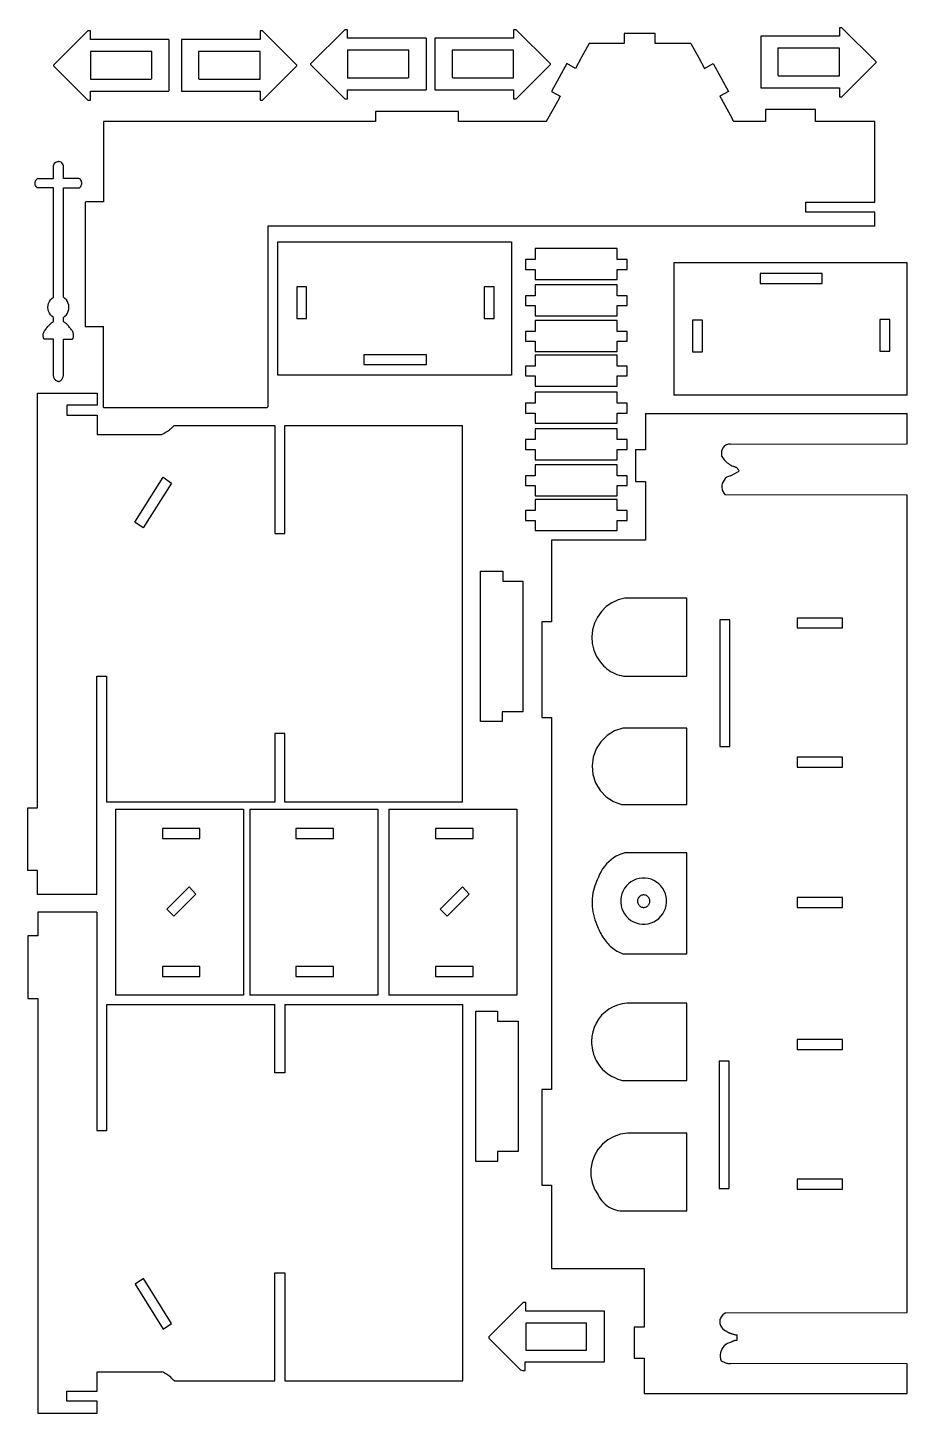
# Model space of a CAD drawing. Extents: x -3998 to 3998, y -3549 to 3549.
# Drawn here: x -633 to 700, y -1063 to 1038 of the extents above; entities that cross this region are included whole.
import ezdxf

# ---------------------------------------------------------------- set-up
doc = ezdxf.new("R2010")
doc.units = 0
doc.header["$MEASUREMENT"] = 0
doc.layers.get('0').update_dxf_attribs({"linetype": 'CONTINUOUS'})

msp = doc.modelspace()

# ---------------------------------------------------------------- linework, layer by layer
for p, q in [((-541.8, 1032.7), (-593.8, 980.7)), ((-537.8, 1032.7), (-541.8, 1032.7)), ((-537.8, 1019.7), (-537.8, 1032.7)), ((-276.8, 1032.7), (-280.8, 1032.7)), ((-280.8, 1032.7), (-280.8, 1019.7)), ((-224.8, 980.7), (-276.8, 1032.7)), ((-204.1, 982.7), (-152.1, 1034.7)), ((-148.1, 1034.7), (-152.1, 1034.7)), ((-148.1, 1021.7), (-148.1, 1034.7)), ((103.2, 1034.7), (103.2, 1021.7)), ((107.2, 1034.7), (103.2, 1034.7)), ((159.2, 982.7), (107.2, 1034.7)), ((597.2, 1037.7), (597.2, 1024.7)), ((601.2, 1037.7), (597.2, 1037.7)), ((653.2, 985.7), (601.2, 1037.7)), ((-418.8, 1019.7), (-537.8, 1019.7)), ((-418.8, 1019.7), (-418.8, 941.7)), ((-280.8, 1019.7), (-399.8, 1019.7)), ((-399.8, 1019.7), (-399.8, 941.7)), ((-29.1, 1021.7), (-148.1, 1021.7)), ((-29.1, 1021.7), (-29.1, 943.7)), ((-15.8, 1021.7), (-15.8, 943.7)), ((103.2, 1021.7), (-15.8, 1021.7)), ((218.2, 1013.7), (206, 991.8)), ((271.2, 1013.7), (218.2, 1013.7)), ((271.2, 1028.7), (271.2, 1013.7)), ((318.2, 1028.7), (271.2, 1028.7)), ((318.2, 1013.7), (318.2, 1028.7)), ((372.2, 1013.7), (318.2, 1013.7)), ((372.2, 1013.7), (384.4, 991.8)), ((478.2, 1024.7), (478.2, 946.7)), ((597.2, 1024.7), (478.2, 1024.7)), ((-444.8, 1001.7), (-537.8, 1001.7)), ((-537.8, 1001.7), (-537.8, 959.7)), ((-444.8, 960.7), (-444.8, 1001.7)), ((-373.8, 1001.7), (-373.8, 960.7)), ((-280.8, 1001.7), (-373.8, 1001.7)), ((-280.8, 959.7), (-280.8, 1001.7)), ((-148.1, 1003.7), (-148.1, 961.7)), ((-55.1, 1003.7), (-148.1, 1003.7)), ((-55.1, 962.7), (-55.1, 1003.7)), ((103.2, 1003.7), (10.2, 1003.7)), ((10.2, 1003.7), (10.2, 962.7)), ((103.2, 961.7), (103.2, 1003.7)), ((206, 991.8), (197.3, 975.9)), ((384.4, 991.8), (393, 975.9)), ((597.2, 1006.7), (504.2, 1006.7)), ((504.2, 1006.7), (504.2, 965.7)), ((597.2, 964.7), (597.2, 1006.7)), ((-593.8, 980.7), (-593.8, 979.7)), ((-593.8, 979.7), (-541.8, 927.7)), ((-224.8, 979.7), (-276.8, 927.7)), ((-224.8, 979.7), (-224.8, 980.7)), ((-204.1, 982.7), (-204.1, 981.7)), ((-204.1, 981.7), (-152.1, 929.7)), ((107.2, 929.7), (159.2, 981.7)), ((159.2, 981.7), (159.2, 982.7)), ((184.2, 983.2), (160.9, 941)), ((197.3, 975.9), (184.2, 983.2)), ((393, 975.9), (406.1, 983.2)), ((406.1, 983.2), (429.4, 941)), ((601.2, 932.7), (653.2, 984.7)), ((653.2, 984.7), (653.2, 985.7)), ((-537.8, 959.7), (-445.8, 959.7)), ((-445.8, 959.7), (-444.8, 960.7)), ((-373.8, 960.7), (-372.8, 959.7)), ((-372.8, 959.7), (-280.8, 959.7)), ((-148.1, 961.7), (-56.1, 961.7)), ((-56.1, 961.7), (-55.1, 962.7)), ((10.2, 962.7), (11.2, 961.7)), ((11.2, 961.7), (103.2, 961.7)), ((478.2, 946.7), (597.2, 946.7)), ((504.2, 965.7), (505.2, 964.7)), ((505.2, 964.7), (597.2, 964.7)), ((597.2, 946.7), (597.2, 932.7)), ((-541.8, 927.7), (-537.8, 927.7)), ((-537.8, 927.7), (-537.8, 941.7)), ((-537.8, 941.7), (-418.8, 941.7)), ((-399.8, 941.7), (-280.8, 941.7)), ((-280.8, 941.7), (-280.8, 927.7)), ((-280.8, 927.7), (-276.8, 927.7)), ((-152.1, 929.7), (-148.1, 929.7)), ((-148.1, 943.7), (-29.1, 943.7)), ((-148.1, 929.7), (-148.1, 943.7)), ((-15.8, 943.7), (103.2, 943.7)), ((103.2, 943.7), (103.2, 929.7)), ((103.2, 929.7), (107.2, 929.7)), ((172.4, 930.6), (155, 898.8)), ((160.9, 941), (174.2, 933.7)), ((172.5, 930.9), (172.4, 930.6)), ((172.6, 931.1), (172.5, 930.9)), ((172.7, 931.4), (172.6, 931.1)), ((172.9, 931.7), (172.7, 931.4)), ((173, 931.9), (172.9, 931.7)), ((173.1, 932.2), (173, 931.9)), ((173.3, 932.5), (173.1, 932.2)), ((173.5, 932.7), (173.3, 932.5)), ((173.6, 933), (173.5, 932.7)), ((173.8, 933.2), (173.6, 933)), ((174, 933.4), (173.8, 933.2)), ((174.2, 933.7), (174, 933.4)), ((429.4, 941), (416.2, 933.7)), ((416.2, 933.7), (416.3, 933.4)), ((416.3, 933.4), (416.5, 933.2)), ((416.5, 933.2), (416.7, 933)), ((416.7, 933), (416.8, 932.7)), ((416.8, 932.7), (417, 932.5)), ((417, 932.5), (417.2, 932.2)), ((417.2, 932.2), (417.3, 931.9)), ((417.3, 931.9), (417.4, 931.7)), ((417.4, 931.7), (417.6, 931.4)), ((417.6, 931.4), (417.7, 931.1)), ((417.7, 931.1), (417.8, 930.9)), ((417.8, 930.9), (418, 930.6)), ((418, 930.6), (435.4, 898.8)), ((597.2, 932.7), (601.2, 932.7)), ((-105.8, 910.7), (-105.8, 895.7)), ((20.2, 910.7), (-105.8, 910.7)), ((20.2, 895.7), (20.2, 910.7)), ((485.2, 913.7), (485.2, 895.7)), ((561.2, 913.7), (485.2, 913.7)), ((561.2, 895.7), (561.2, 913.7)), ((-517.8, 895.7), (-517.8, 773.7)), ((-105.8, 895.7), (-517.8, 895.7)), ((153.2, 895.7), (20.2, 895.7)), ((153.2, 895.7), (153.3, 895.9)), ((153.3, 895.9), (153.5, 896.2)), ((153.5, 896.2), (153.7, 896.4)), ((153.7, 896.4), (153.8, 896.7)), ((153.8, 896.7), (154, 896.9)), ((154, 896.9), (154.2, 897.2)), ((154.2, 897.2), (154.3, 897.4)), ((154.3, 897.4), (154.4, 897.7)), ((154.4, 897.7), (154.6, 898)), ((154.6, 898), (154.7, 898.2)), ((154.7, 898.2), (154.8, 898.5)), ((154.8, 898.5), (155, 898.8)), ((435.5, 898.5), (435.4, 898.8)), ((435.6, 898.2), (435.5, 898.5)), ((435.7, 898), (435.6, 898.2)), ((435.9, 897.7), (435.7, 898)), ((436, 897.4), (435.9, 897.7)), ((436.1, 897.2), (436, 897.4)), ((436.3, 896.9), (436.1, 897.2)), ((436.5, 896.7), (436.3, 896.9)), ((436.6, 896.4), (436.5, 896.7)), ((436.8, 896.2), (436.6, 896.4)), ((437, 895.9), (436.8, 896.2)), ((437.2, 895.7), (437, 895.9)), ((485.2, 895.7), (437.2, 895.7)), ((651.2, 895.7), (561.2, 895.7)), ((651.2, 773.2), (651.2, 895.7)), ((-593.8, 828.2), (-593.5, 829.9)), ((-593.8, 809.1), (-593.8, 828.2)), ((-593.5, 829.9), (-592.8, 831.4)), ((-592.8, 831.4), (-591.7, 832.8)), ((-591.7, 832.8), (-590.4, 833.8)), ((-590.4, 833.8), (-588.8, 834.5)), ((-588.8, 834.5), (-587.1, 834.9)), ((-587.1, 834.9), (-586.3, 834.9)), ((-585.5, 834.9), (-586.3, 834.9)), ((-583.9, 834.5), (-585.5, 834.9)), ((-582.3, 833.8), (-583.9, 834.5)), ((-581, 832.8), (-582.3, 833.8)), ((-579.9, 831.4), (-581, 832.8)), ((-579.2, 829.9), (-579.9, 831.4)), ((-578.8, 828.2), (-579.2, 829.9)), ((-578.8, 809.1), (-578.8, 828.2)), ((-621.8, 802.4), (-621.5, 803.8)), ((-621.7, 801), (-621.8, 802.4)), ((-621.5, 799.7), (-621.7, 801)), ((-621.5, 803.8), (-621.1, 805.1)), ((-621, 798.3), (-621.5, 799.7)), ((-621.1, 805.1), (-620.4, 806.4)), ((-620.3, 797.1), (-621, 798.3)), ((-620.4, 806.4), (-619.6, 807.5)), ((-619.6, 807.5), (-618.5, 808.4)), ((-618.5, 808.4), (-617.3, 809.1)), ((-617.3, 809.1), (-593.8, 809.1)), ((-555.4, 809.1), (-578.8, 809.1)), ((-554.2, 808.4), (-555.4, 809.1)), ((-553.1, 807.5), (-554.2, 808.4)), ((-552.3, 806.4), (-553.1, 807.5)), ((-552.4, 797.1), (-551.7, 798.3)), ((-551.6, 805.1), (-552.3, 806.4)), ((-551.7, 798.3), (-551.2, 799.7)), ((-551.2, 803.8), (-551.6, 805.1)), ((-550.9, 802.4), (-551.2, 803.8)), ((-551.2, 799.7), (-551, 801)), ((-551, 801), (-550.9, 802.4)), ((-619.4, 796.1), (-620.3, 797.1)), ((-618.3, 795.1), (-619.4, 796.1)), ((-593.8, 795.1), (-618.3, 795.1)), ((-593.8, 629.2), (-593.8, 795.1)), ((-578.8, 795.1), (-554.4, 795.1)), ((-578.8, 629.2), (-578.8, 795.1)), ((-554.4, 795.1), (-553.3, 796.1)), ((-553.3, 796.1), (-552.4, 797.1)), ((-544.8, 773.7), (-545.8, 772.7)), ((-545.8, 772.7), (-545.8, 584.7)), ((-517.8, 773.7), (-544.8, 773.7)), ((546.2, 773.2), (651.2, 773.2)), ((546.2, 758.2), (546.2, 773.2)), ((651.2, 758.2), (546.2, 758.2)), ((651.2, 736.7), (651.2, 758.2)), ((651.2, 736.7), (-268.8, 736.7)), ((-268.8, 736.7), (-268.8, 462.7)), ((-253.6, 712.9), (100.4, 712.9)), ((-253.6, 510.9), (-253.6, 712.9)), ((100.4, 712.9), (100.4, 510.9)), ((136.4, 702.7), (136.4, 686.2)), ((260.4, 702.7), (136.4, 702.7)), ((260.4, 686.2), (260.4, 702.7)), ((136.4, 686.2), (121.4, 686.2)), ((121.4, 686.2), (121.4, 671.2)), ((275.4, 686.2), (260.4, 686.2)), ((275.4, 671.2), (275.4, 686.2)), ((346.2, 681.4), (346.2, 480.4)), ((700.2, 681.4), (346.2, 681.4)), ((700.2, 480.4), (700.2, 681.4)), ((121.4, 671.2), (136.4, 671.2)), ((136.4, 671.2), (136.4, 655.7)), ((136.4, 655.7), (260.4, 655.7)), ((260.4, 671.2), (275.4, 671.2)), ((260.4, 655.7), (260.4, 671.2)), ((477.2, 665.1), (477.2, 650.1)), ((571.2, 665.1), (477.2, 665.1)), ((571.2, 650.1), (571.2, 665.1)), ((-225.1, 644.9), (-225.1, 596.9)), ((-210.1, 644.9), (-225.1, 644.9)), ((-210.1, 596.9), (-210.1, 644.9)), ((58.9, 644.9), (58.9, 596.9)), ((73.9, 644.9), (58.9, 644.9)), ((73.9, 596.9), (73.9, 644.9)), ((121.4, 631.4), (121.4, 616.4)), ((136.4, 631.4), (121.4, 631.4)), ((260.4, 647.9), (136.4, 647.9)), ((136.4, 647.9), (136.4, 631.4)), ((260.4, 631.4), (260.4, 647.9)), ((275.4, 631.4), (260.4, 631.4)), ((275.4, 616.4), (275.4, 631.4)), ((477.2, 650.1), (571.2, 650.1)), ((-602.3, 613.7), (-602, 616.8)), ((-602, 610.7), (-602.3, 613.7)), ((-602, 616.8), (-601.3, 619.7)), ((-601.3, 607.7), (-602, 610.7)), ((-601.3, 619.7), (-600, 622.5)), ((-600, 622.5), (-598.4, 625.1)), ((-598.4, 625.1), (-596.3, 627.3)), ((-596.3, 627.3), (-593.8, 629.2)), ((-576.4, 627.3), (-578.8, 629.2)), ((-574.3, 625.1), (-576.4, 627.3)), ((-572.7, 622.5), (-574.3, 625.1)), ((-571.4, 619.7), (-572.7, 622.5)), ((-570.7, 616.8), (-571.4, 619.7)), ((-571.4, 607.7), (-570.7, 610.7)), ((-570.4, 613.7), (-570.7, 616.8)), ((-570.7, 610.7), (-570.4, 613.7)), ((121.4, 616.4), (136.4, 616.4)), ((136.4, 616.4), (136.4, 600.9)), ((260.4, 616.4), (275.4, 616.4)), ((260.4, 600.9), (260.4, 616.4)), ((-600, 604.9), (-601.3, 607.7)), ((-598.4, 602.3), (-600, 604.9)), ((-599.5, 587.7), (-598.4, 588.7)), ((-596.3, 600.1), (-598.4, 602.3)), ((-598.4, 588.7), (-597.3, 589.6)), ((-597.3, 589.6), (-596.2, 590.5)), ((-593.8, 598.2), (-596.3, 600.1)), ((-596.2, 590.5), (-595, 591.4)), ((-595, 591.4), (-593.8, 592.2)), ((-593.8, 592.2), (-593.8, 598.2)), ((-578.8, 598.2), (-576.4, 600.1)), ((-578.8, 592.2), (-578.8, 598.2)), ((-577.7, 591.4), (-578.8, 592.2)), ((-576.5, 590.5), (-577.7, 591.4)), ((-575.4, 589.6), (-576.5, 590.5)), ((-576.4, 600.1), (-574.3, 602.3)), ((-574.3, 588.7), (-575.4, 589.6)), ((-574.3, 602.3), (-572.7, 604.9)), ((-573.2, 587.7), (-574.3, 588.7)), ((-572.7, 604.9), (-571.4, 607.7)), ((-225.1, 596.9), (-210.1, 596.9)), ((58.9, 596.9), (73.9, 596.9)), ((136.4, 600.9), (260.4, 600.9)), ((260.4, 593.7), (136.4, 593.7)), ((136.4, 593.7), (136.4, 577.2)), ((260.4, 577.2), (260.4, 593.7)), ((389.7, 594.4), (374.7, 594.4)), ((374.7, 594.4), (374.7, 546.4)), ((389.7, 546.4), (389.7, 594.4)), ((658.7, 595.4), (658.7, 547.4)), ((673.7, 595.4), (658.7, 595.4)), ((673.7, 547.4), (673.7, 595.4)), ((-609.4, 572.2), (-609.2, 573.4)), ((-609.4, 571), (-609.4, 572.2)), ((-609.3, 569.7), (-609.4, 571)), ((-609.1, 568.5), (-609.3, 569.7)), ((-609.2, 573.4), (-608.9, 574.6)), ((-608.8, 567.4), (-609.1, 568.5)), ((-608.9, 574.6), (-608.5, 575.8)), ((-608.3, 566.2), (-608.8, 567.4)), ((-608.5, 575.8), (-608, 576.9)), ((-608, 576.9), (-607.4, 577.9)), ((-607.4, 577.9), (-606.7, 578.9)), ((-606.7, 578.9), (-605.9, 579.8)), ((-605.9, 579.8), (-605.1, 581)), ((-605.1, 581), (-604.2, 582.2)), ((-604.2, 582.2), (-603.4, 583.4)), ((-603.4, 583.4), (-602.4, 584.5)), ((-602.4, 584.5), (-601.5, 585.6)), ((-601.5, 585.6), (-600.5, 586.6)), ((-600.5, 586.6), (-599.5, 587.7)), ((-572.2, 586.6), (-573.2, 587.7)), ((-571.2, 585.6), (-572.2, 586.6)), ((-570.3, 584.5), (-571.2, 585.6)), ((-569.3, 583.4), (-570.3, 584.5)), ((-568.5, 582.2), (-569.3, 583.4)), ((-567.6, 581), (-568.5, 582.2)), ((-566.8, 579.8), (-567.6, 581)), ((-566, 578.9), (-566.8, 579.8)), ((-565.3, 577.9), (-566, 578.9)), ((-564.7, 576.9), (-565.3, 577.9)), ((-564.2, 575.8), (-564.7, 576.9)), ((-564.4, 566.2), (-563.9, 567.4)), ((-563.8, 574.6), (-564.2, 575.8)), ((-563.9, 567.4), (-563.6, 568.5)), ((-563.5, 573.4), (-563.8, 574.6)), ((-563.6, 568.5), (-563.4, 569.7)), ((-563.3, 572.2), (-563.5, 573.4)), ((-563.4, 569.7), (-563.3, 571)), ((-563.3, 571), (-563.3, 572.2)), ((-545.8, 584.7), (-517.8, 584.7)), ((-517.8, 461.7), (-517.8, 584.7)), ((136.4, 577.2), (121.4, 577.2)), ((121.4, 577.2), (121.4, 562.2)), ((275.4, 577.2), (260.4, 577.2)), ((275.4, 562.2), (275.4, 577.2)), ((-607.3, 565.7), (-608.3, 566.2)), ((-593.8, 565.7), (-607.3, 565.7)), ((-593.8, 510.2), (-593.8, 565.7)), ((-578.8, 565.7), (-565.4, 565.7)), ((-578.8, 510.2), (-578.8, 565.7)), ((-565.4, 565.7), (-564.4, 566.2)), ((121.4, 562.2), (136.4, 562.2)), ((136.4, 562.2), (136.4, 546.7)), ((136.4, 546.7), (260.4, 546.7)), ((260.4, 546.7), (260.4, 562.2)), ((260.4, 562.2), (275.4, 562.2)), ((374.7, 546.4), (389.7, 546.4)), ((658.7, 547.4), (673.7, 547.4)), ((-28.6, 541.9), (-123.6, 541.9)), ((-123.6, 541.9), (-123.6, 526.9)), ((-123.6, 526.9), (-28.6, 526.9)), ((-28.6, 526.9), (-28.6, 541.9)), ((136.4, 541.2), (136.4, 524.7)), ((260.4, 541.2), (136.4, 541.2)), ((260.4, 524.7), (260.4, 541.2)), ((-593.7, 509.2), (-593.8, 510.2)), ((-593.5, 508.2), (-593.7, 509.2)), ((-593.2, 507.2), (-593.5, 508.2)), ((-592.8, 506.2), (-593.2, 507.2)), ((-592.2, 505.3), (-592.8, 506.2)), ((-591.6, 504.5), (-592.2, 505.3)), ((-590.9, 503.7), (-591.6, 504.5)), ((-581.8, 503.7), (-581.1, 504.5)), ((-581.1, 504.5), (-580.5, 505.3)), ((-580.5, 505.3), (-579.9, 506.2)), ((-579.9, 506.2), (-579.5, 507.2)), ((-579.5, 507.2), (-579.2, 508.2)), ((-579.2, 508.2), (-579, 509.2)), ((-579, 509.2), (-578.8, 510.2)), ((100.4, 510.9), (-253.6, 510.9)), ((136.4, 524.7), (121.4, 524.7)), ((121.4, 524.7), (121.4, 509.7)), ((121.4, 509.7), (136.4, 509.7)), ((136.4, 509.7), (136.4, 494.2)), ((275.4, 524.7), (260.4, 524.7)), ((260.4, 509.7), (275.4, 509.7)), ((260.4, 494.2), (260.4, 509.7)), ((275.4, 509.7), (275.4, 524.7)), ((-617.8, -145.3), (-617.8, 483.7)), ((-617.8, 483.7), (-527.8, 483.7)), ((-590.1, 503), (-590.9, 503.7)), ((-589.2, 502.4), (-590.1, 503)), ((-588.3, 501.9), (-589.2, 502.4)), ((-587.4, 501.5), (-588.3, 501.9)), ((-586.3, 501.2), (-587.4, 501.5)), ((-586.3, 501.2), (-585.3, 501.5)), ((-585.3, 501.5), (-584.4, 501.9)), ((-584.4, 501.9), (-583.5, 502.4)), ((-583.5, 502.4), (-582.6, 503)), ((-582.6, 503), (-581.8, 503.7)), ((-527.8, 483.7), (-527.8, 465.2)), ((136.4, 494.2), (260.4, 494.2)), ((136.4, 484.9), (136.4, 468.4)), ((260.4, 484.9), (136.4, 484.9)), ((260.4, 468.4), (260.4, 484.9)), ((-573.8, 465.2), (-573.8, 450.2)), ((-527.8, 465.2), (-573.8, 465.2)), ((-269.8, 461.7), (-268.8, 462.7)), ((136.4, 468.4), (121.4, 468.4)), ((121.4, 468.4), (121.4, 453.4)), ((275.4, 468.4), (260.4, 468.4)), ((275.4, 453.4), (275.4, 468.4)), ((700.2, 480.4), (346.2, 480.4)), ((-573.8, 450.2), (-527.8, 450.2)), ((-527.8, 450.2), (-527.8, 420.7)), ((-517.8, 461.7), (-269.8, 461.7)), ((121.4, 453.4), (136.4, 453.4)), ((136.4, 453.4), (136.4, 437.9)), ((260.4, 437.9), (260.4, 453.4)), ((260.4, 453.4), (275.4, 453.4)), ((303.2, 452.7), (303.2, 397.7)), ((303.2, 452.7), (700.2, 452.7)), ((700.2, 406.7), (700.2, 452.7)), ((-527.8, 420.7), (-429.8, 420.7)), ((-428, 421.5), (-429.8, 420.7)), ((-426.3, 422.4), (-428, 421.5)), ((-424.5, 423.3), (-426.3, 422.4)), ((-422.8, 424.4), (-424.5, 423.3)), ((-421.2, 425.5), (-422.8, 424.4)), ((-419.5, 426.6), (-421.2, 425.5)), ((-418, 427.8), (-419.5, 426.6)), ((-416.4, 429.1), (-418, 427.8)), ((-415, 430.4), (-416.4, 429.1)), ((-413.5, 431.8), (-415, 430.4)), ((-412.2, 433.2), (-413.5, 431.8)), ((-410.8, 434.7), (-412.2, 433.2)), ((-410.8, 434.7), (-258.3, 434.7)), ((-258.3, 434.7), (-258.3, 270.7)), ((-243.3, 270.7), (-243.3, 434.7)), ((-243.3, 434.7), (26.2, 434.7)), ((26.2, -136.3), (26.2, 434.7)), ((136.4, 437.9), (260.4, 437.9)), ((136.4, 429.7), (136.4, 413.2)), ((260.4, 429.7), (136.4, 429.7)), ((260.4, 413.2), (260.4, 429.7)), ((121.4, 413.2), (121.4, 398.2)), ((136.4, 413.2), (121.4, 413.2)), ((275.4, 413.2), (260.4, 413.2)), ((275.4, 398.2), (275.4, 413.2)), ((420.1, 399.4), (419.5, 398.1)), ((420.8, 400.7), (420.1, 399.4)), ((421.7, 401.9), (420.8, 400.7)), ((422.7, 403), (421.7, 401.9)), ((423.8, 403.9), (422.7, 403)), ((425.1, 404.7), (423.8, 403.9)), ((426.4, 405.3), (425.1, 404.7)), ((427.8, 405.8), (426.4, 405.3)), ((429.2, 406.1), (427.8, 405.8)), ((430.7, 406.2), (429.2, 406.1)), ((432.2, 406.2), (430.7, 406.2)), ((432.2, 406.2), (700.2, 406.7)), ((121.4, 398.2), (136.4, 398.2)), ((136.4, 398.2), (136.4, 382.7)), ((136.4, 382.7), (260.4, 382.7)), ((260.4, 382.7), (260.4, 398.2)), ((260.4, 398.2), (275.4, 398.2)), ((288.2, 397.7), (288.2, 349.7)), ((303.2, 397.7), (288.2, 397.7)), ((419.5, 398.1), (419.2, 396.7)), ((419.2, 387.7), (419.2, 396.7)), ((419.2, 387.7), (420.3, 385.9)), ((420.3, 385.9), (421.5, 384.2)), ((421.5, 384.2), (422.8, 382.6)), ((422.8, 382.6), (424.2, 381)), ((424.2, 381), (425.7, 379.5)), ((425.7, 379.5), (427.3, 378.1)), ((121.4, 358.4), (121.4, 343.4)), ((136.4, 358.4), (121.4, 358.4)), ((136.4, 374.9), (136.4, 358.4)), ((260.4, 374.9), (136.4, 374.9)), ((260.4, 358.4), (260.4, 374.9)), ((275.4, 358.4), (260.4, 358.4)), ((275.4, 343.4), (275.4, 358.4)), ((429.4, 357.5), (426.7, 356.1)), ((427.3, 378.1), (429, 376.8)), ((429, 376.8), (430.7, 375.6)), ((432.3, 358.5), (429.4, 357.5)), ((430.7, 375.6), (432.5, 374.5)), ((432.3, 358.5), (433.1, 358.9)), ((432.5, 374.5), (434.4, 373.5)), ((433.1, 358.9), (444.2, 364.7)), ((434.4, 373.5), (436.3, 372.7)), ((436.3, 372.7), (438.3, 371.9)), ((439, 371.7), (438.3, 371.9)), ((439.8, 371.4), (439, 371.7)), ((440.5, 371.1), (439.8, 371.4)), ((441.2, 370.7), (440.5, 371.1)), ((441.9, 370.2), (441.2, 370.7)), ((442.5, 369.7), (441.9, 370.2)), ((443.1, 369.1), (442.5, 369.7)), ((443.6, 368.5), (443.1, 369.1)), ((444.1, 367.9), (443.6, 368.5)), ((444.5, 367.2), (444.1, 367.9)), ((444.2, 364.7), (445.2, 365.7)), ((444.9, 366.4), (444.5, 367.2)), ((445.2, 365.7), (444.9, 366.4)), ((-470.3, 288), (-427.8, 356)), ((-415.2, 347.3), (-457.7, 279.3)), ((-427.8, 356), (-415.2, 347.3)), ((121.4, 343.4), (136.4, 343.4)), ((136.4, 343.4), (136.4, 327.9)), ((260.4, 343.4), (275.4, 343.4)), ((260.4, 327.9), (260.4, 343.4)), ((288.2, 349.7), (303.2, 349.7)), ((303.2, 349.7), (303.2, 260.7)), ((419.8, 346.4), (419.2, 343.5)), ((419.2, 343.5), (419.2, 340.5)), ((419.2, 340.5), (419.7, 337.5)), ((419.7, 337.5), (420.7, 334.6)), ((420.9, 349.3), (419.8, 346.4)), ((422.4, 351.9), (420.9, 349.3)), ((424.4, 354.2), (422.4, 351.9)), ((426.7, 356.1), (424.4, 354.2)), ((136.4, 327.9), (260.4, 327.9)), ((260.4, 322.2), (136.4, 322.2)), ((136.4, 322.2), (136.4, 305.7)), ((260.4, 305.7), (260.4, 322.2)), ((420.7, 334.6), (422.2, 332)), ((422.2, 332), (424.2, 329.7)), ((425.1, 329.5), (424.2, 329.7)), ((700.2, 328.7), (425.1, 329.5)), ((700.2, -910.3), (700.2, 328.7)), ((121.4, 305.7), (121.4, 290.7)), ((136.4, 305.7), (121.4, 305.7)), ((275.4, 305.7), (260.4, 305.7)), ((275.4, 290.7), (275.4, 305.7)), ((-457.7, 279.3), (-470.3, 288)), ((121.4, 290.7), (136.4, 290.7)), ((136.4, 290.7), (136.4, 275.2)), ((136.4, 275.2), (260.4, 275.2)), ((260.4, 290.7), (275.4, 290.7)), ((260.4, 275.2), (260.4, 290.7)), ((-258.3, 270.7), (-243.3, 270.7)), ((161.2, 260.7), (161.2, 136.7)), ((303.2, 260.7), (161.2, 260.7)), ((53.4, 213.7), (87.4, 213.7)), ((53.4, -14.3), (53.4, 213.7)), ((87.4, 213.7), (87.4, 198.7)), ((87.4, 198.7), (117.4, 198.7)), ((117.4, 198.7), (117.4, 0.7)), ((262.1, 170.1), (252.6, 165.7)), ((272.2, 172.7), (262.1, 170.1)), ((366.2, 172.7), (272.2, 172.7)), ((366.2, 54.7), (366.2, 172.7)), ((236.5, 152.6), (230.5, 144.1)), ((244, 159.9), (236.5, 152.6)), ((252.6, 165.7), (244, 159.9)), ((146.2, 136.7), (146.2, -8.3)), ((161.2, 136.7), (146.2, 136.7)), ((225.9, 134.8), (223.1, 124.7)), ((230.5, 144.1), (225.9, 134.8)), ((416.2, 139.7), (416.2, -52.3)), ((431.2, 139.7), (416.2, 139.7)), ((431.2, -52.3), (431.2, 139.7)), ((602.2, 142.7), (533.2, 142.7)), ((533.2, 142.7), (533.2, 127.7)), ((533.2, 127.7), (602.2, 127.7)), ((602.2, 127.7), (602.2, 142.7)), ((223.1, 124.7), (222, 114.4)), ((222, 114.4), (222.7, 104)), ((222.7, 104), (225.2, 93.9)), ((225.2, 93.9), (229.4, 84.4)), ((229.4, 84.4), (235.2, 75.7)), ((235.2, 75.7), (237.3, 73)), ((237.3, 73), (239.7, 70.4)), ((239.7, 70.4), (242.2, 68)), ((242.2, 68), (244.9, 65.7)), ((244.9, 65.7), (247.7, 63.7)), ((247.7, 63.7), (250.6, 61.8)), ((-528.3, -276.3), (-528.3, 54.7)), ((-528.3, 54.7), (-513.3, 54.7)), ((-513.3, 54.7), (-513.3, -136.3)), ((250.6, 61.8), (253.7, 60.1)), ((253.7, 60.1), (256.8, 58.6)), ((256.8, 58.6), (260, 57.3)), ((260, 57.3), (263.4, 56.2)), ((263.4, 56.2), (266.7, 55.3)), ((266.7, 55.3), (270.2, 54.7)), ((270.2, 54.7), (366.2, 54.7)), ((86.4, 0.7), (86.4, -14.3)), ((117.4, 0.7), (86.4, 0.7)), ((86.4, -14.3), (53.4, -14.3)), ((146.2, -8.3), (161.2, -8.3)), ((161.2, -8.3), (161.2, -572.3)), ((-243.3, -32.3), (-258.3, -32.3)), ((-258.3, -32.3), (-258.3, -136.3)), ((-243.3, -136.3), (-243.3, -32.3)), ((245.3, -35.5), (235.8, -44.8)), ((256.6, -28.6), (245.3, -35.5)), ((269.2, -24.3), (256.6, -28.6)), ((366.2, -24.3), (269.2, -24.3)), ((366.2, -140.3), (366.2, -24.3)), ((228.6, -55.9), (224.1, -68.4)), ((235.8, -44.8), (228.6, -55.9)), ((416.2, -52.3), (431.2, -52.3)), ((224.1, -68.4), (222.4, -81.5)), ((222.4, -81.5), (223.6, -94.7)), ((533.2, -68.3), (533.2, -83.3)), ((602.2, -68.3), (533.2, -68.3)), ((533.2, -83.3), (602.2, -83.3)), ((602.2, -83.3), (602.2, -68.3)), ((223.6, -94.7), (227.7, -107.3)), ((227.7, -107.3), (234.5, -118.7)), ((234.5, -118.7), (243.7, -128.3)), ((-632.8, -145.3), (-617.8, -145.3)), ((-632.8, -240.3), (-632.8, -145.3)), ((-258.3, -136.3), (-513.3, -136.3)), ((26.2, -136.3), (-243.3, -136.3)), ((243.7, -128.3), (254.8, -135.6)), ((254.8, -135.6), (267.2, -140.3)), ((267.2, -140.3), (366.2, -140.3)), ((-499.8, -147.1), (-499.8, -429.1)), ((-499.8, -147.1), (-305.8, -147.1)), ((-305.8, -147.1), (-305.8, -429.1)), ((-296.3, -147.1), (-102.3, -147.1)), ((-296.3, -147.1), (-296.3, -429.1)), ((-102.3, -147.1), (-102.3, -429.1)), ((-85.6, -147.1), (-85.6, -429.1)), ((-85.6, -147.1), (108.4, -147.1)), ((108.4, -147.1), (108.4, -429.1)), ((-371.8, -176.6), (-428.8, -176.6)), ((-428.8, -176.6), (-428.8, -191.6)), ((-371.8, -191.6), (-371.8, -176.6)), ((-226.3, -176.6), (-226.3, -191.6)), ((-169.3, -176.6), (-226.3, -176.6)), ((-169.3, -191.6), (-169.3, -176.6)), ((42.4, -176.6), (-14.6, -176.6)), ((-14.6, -176.6), (-14.6, -191.6)), ((42.4, -191.6), (42.4, -176.6)), ((-428.8, -191.6), (-371.8, -191.6)), ((-226.3, -191.6), (-169.3, -191.6)), ((-14.6, -191.6), (42.4, -191.6)), ((244.2, -230.2), (241.2, -233.8)), ((247.6, -226.9), (244.2, -230.2)), ((251.2, -223.8), (247.6, -226.9)), ((255, -221), (251.2, -223.8)), ((259, -218.6), (255, -221)), ((263.3, -216.5), (259, -218.6)), ((267.6, -214.7), (263.3, -216.5)), ((272.2, -213.3), (267.6, -214.7)), ((366.2, -213.3), (272.2, -213.3)), ((366.2, -366.3), (366.2, -213.3)), ((-617.8, -240.3), (-632.8, -240.3)), ((-617.8, -276.3), (-617.8, -240.3)), ((232.2, -250.3), (230, -254.2)), ((233.9, -245.9), (232.2, -250.3)), ((236, -241.7), (233.9, -245.9)), ((238.4, -237.7), (236, -241.7)), ((241.2, -233.8), (238.4, -237.7)), ((298.4, -251.7), (293.8, -252.3)), ((302.9, -251.8), (298.4, -251.7)), ((307.4, -252.3), (302.9, -251.8)), ((-388.2, -264.8), (-422.2, -298.8)), ((-378.1, -275.8), (-388.2, -264.8)), ((26.1, -264.8), (-7.9, -298.8)), ((36.2, -275.8), (26.1, -264.8)), ((226.5, -263.4), (223.8, -274.2)), ((230, -254.2), (226.5, -263.4)), ((269.4, -271.1), (267.6, -275.3)), ((271.7, -267.1), (269.4, -271.1)), ((274.4, -263.5), (271.7, -267.1)), ((277.7, -260.3), (274.4, -263.5)), ((281.3, -257.5), (277.7, -260.3)), ((285.2, -255.3), (281.3, -257.5)), ((289.4, -253.5), (285.2, -255.3)), ((293.8, -252.3), (289.4, -253.5)), ((311.8, -253.5), (307.4, -252.3)), ((316.1, -255.3), (311.8, -253.5)), ((320, -257.6), (316.1, -255.3)), ((323.6, -260.3), (320, -257.6)), ((326.8, -263.6), (323.6, -260.3)), ((329.6, -267.2), (326.8, -263.6)), ((331.9, -271.1), (329.6, -267.2)), ((333.6, -275.4), (331.9, -271.1)), ((-528.3, -276.3), (-617.8, -276.3)), ((-411.5, -309.4), (-378.1, -275.8)), ((2.7, -309.4), (36.2, -275.8)), ((222.7, -282.4), (222.5, -286.5)), ((222.5, -286.5), (222.5, -290.6)), ((222.5, -290.6), (222.7, -294.7)), ((223.2, -278.3), (222.7, -282.4)), ((223.8, -274.2), (223.2, -278.3)), ((266.4, -279.7), (265.8, -284.2)), ((265.8, -284.2), (265.8, -286.9)), ((265.8, -286.9), (265.8, -289)), ((265.8, -289), (266.4, -293.5)), ((267.6, -275.3), (266.4, -279.7)), ((266.4, -293.5), (267.6, -297.9)), ((291.5, -284.7), (291.3, -285.9)), ((291.3, -285.9), (291.3, -286.9)), ((291.3, -286.9), (291.3, -287.3)), ((291.3, -287.3), (291.5, -288.5)), ((291.8, -283.5), (291.5, -284.7)), ((291.5, -288.5), (291.8, -289.7)), ((292.3, -282.4), (291.8, -283.5)), ((291.8, -289.7), (292.3, -290.8)), ((292.9, -281.3), (292.3, -282.4)), ((292.3, -290.8), (292.9, -291.8)), ((293.6, -280.4), (292.9, -281.3)), ((292.9, -291.8), (293.6, -292.8)), ((294.5, -279.5), (293.6, -280.4)), ((293.6, -292.8), (294.5, -293.7)), ((295.4, -278.8), (294.5, -279.5)), ((294.5, -293.7), (295.4, -294.4)), ((296.5, -278.2), (295.4, -278.8)), ((297.6, -277.7), (296.5, -278.2)), ((298.8, -277.4), (297.6, -277.7)), ((300, -277.2), (298.8, -277.4)), ((301.2, -277.2), (300, -277.2)), ((302.4, -277.4), (301.2, -277.2)), ((303.6, -277.7), (302.4, -277.4)), ((304.8, -278.2), (303.6, -277.7)), ((305.8, -278.8), (304.8, -278.2)), ((306.8, -279.5), (305.8, -278.8)), ((305.8, -294.4), (306.8, -293.7)), ((307.6, -280.4), (306.8, -279.5)), ((306.8, -293.7), (307.6, -292.8)), ((308.4, -281.4), (307.6, -280.4)), ((307.6, -292.8), (308.4, -291.8)), ((309, -282.4), (308.4, -281.4)), ((308.4, -291.8), (309, -290.8)), ((309.5, -283.5), (309, -282.4)), ((309, -290.8), (309.5, -289.7)), ((309.8, -284.7), (309.5, -283.5)), ((309.5, -289.7), (309.8, -288.5)), ((309.9, -285.9), (309.8, -284.7)), ((309.8, -288.5), (309.9, -287.3)), ((309.9, -286.6), (309.9, -285.9)), ((309.9, -287.3), (309.9, -286.6)), ((334.8, -279.8), (333.6, -275.4)), ((333.6, -297.8), (334.8, -293.4)), ((335.4, -284.3), (334.8, -279.8)), ((334.8, -293.4), (335.4, -288.9)), ((335.4, -286.6), (335.4, -284.3)), ((335.4, -288.9), (335.4, -286.6)), ((602.2, -281.3), (533.2, -281.3)), ((533.2, -281.3), (533.2, -296.3)), ((602.2, -296.3), (602.2, -281.3)), ((-617.6, -303.1), (-617.6, -339.1)), ((-528.1, -303.1), (-617.6, -303.1)), ((-528.1, -303.1), (-528.1, -634.1)), ((-422.2, -298.8), (-411.5, -309.4)), ((-7.9, -298.8), (2.7, -309.4)), ((222.7, -294.7), (223.1, -298.8)), ((223.1, -298.8), (223.8, -302.8)), ((223.8, -302.8), (224.6, -306.9)), ((224.6, -306.9), (225.6, -310.8)), ((225.6, -310.8), (226.8, -314.8)), ((226.8, -314.8), (228.2, -318.6)), ((267.6, -297.9), (269.4, -302.1)), ((269.4, -302.1), (271.7, -306)), ((271.7, -306), (274.4, -309.7)), ((274.4, -309.7), (277.7, -312.9)), ((277.7, -312.9), (281.3, -315.7)), ((295.4, -294.4), (296.5, -295)), ((296.5, -295), (297.6, -295.5)), ((297.6, -295.5), (298.8, -295.8)), ((298.8, -295.8), (300, -296)), ((300, -296), (301.2, -296)), ((301.2, -296), (302.4, -295.8)), ((302.4, -295.8), (303.6, -295.5)), ((303.6, -295.5), (304.8, -295)), ((304.8, -295), (305.8, -294.4)), ((320, -315.6), (323.6, -312.8)), ((323.6, -312.8), (326.8, -309.6)), ((326.8, -309.6), (329.6, -306)), ((329.6, -306), (331.9, -302)), ((331.9, -302), (333.6, -297.8)), ((533.2, -296.3), (602.2, -296.3)), ((228.2, -318.6), (229.8, -322.4)), ((229.8, -322.4), (230.7, -324.9)), ((230.7, -324.9), (231.6, -327.3)), ((231.6, -327.3), (232.6, -329.7)), ((232.6, -329.7), (233.7, -332)), ((233.7, -332), (234.9, -334.3)), ((234.9, -334.3), (236.1, -336.6)), ((281.3, -315.7), (285.2, -317.9)), ((285.2, -317.9), (289.4, -319.7)), ((289.4, -319.7), (293.8, -320.8)), ((293.8, -320.8), (298.4, -321.4)), ((298.4, -321.4), (302.9, -321.4)), ((302.9, -321.4), (307.4, -320.8)), ((307.4, -320.8), (311.8, -319.7)), ((311.8, -319.7), (316.1, -317.9)), ((316.1, -317.9), (320, -315.6)), ((-617.6, -339.1), (-632.6, -339.1)), ((-632.6, -339.1), (-632.6, -434.1)), ((236.1, -336.6), (237.4, -338.9)), ((237.4, -338.9), (238.8, -341.1)), ((238.8, -341.1), (240.2, -343.3)), ((240.2, -343.3), (241.7, -345.4)), ((241.7, -345.4), (243.3, -347.5)), ((243.3, -347.5), (244.9, -349.5)), ((244.9, -349.5), (246.6, -351.4)), ((246.6, -351.4), (248.3, -353.2)), ((248.3, -353.2), (250.1, -354.9)), ((250.1, -354.9), (251.9, -356.5)), ((251.9, -356.5), (253.9, -358.1)), ((253.9, -358.1), (255.9, -359.5)), ((255.9, -359.5), (258, -360.9)), ((258, -360.9), (260.1, -362.2)), ((260.1, -362.2), (262.3, -363.4)), ((262.3, -363.4), (264.5, -364.4)), ((264.5, -364.4), (266.8, -365.4)), ((266.8, -365.4), (269.2, -366.3)), ((269.2, -366.3), (366.2, -366.3)), ((-428.8, -385.6), (-428.8, -400.6)), ((-371.8, -385.6), (-428.8, -385.6)), ((-371.8, -400.6), (-371.8, -385.6)), ((-169.3, -385.6), (-226.3, -385.6)), ((-226.3, -385.6), (-226.3, -400.6)), ((-169.3, -400.6), (-169.3, -385.6)), ((42.4, -385.6), (-14.6, -385.6)), ((-14.6, -385.6), (-14.6, -400.6)), ((42.4, -400.6), (42.4, -385.6)), ((-428.8, -400.6), (-371.8, -400.6)), ((-226.3, -400.6), (-169.3, -400.6)), ((-14.6, -400.6), (42.4, -400.6)), ((-632.6, -434.1), (-617.6, -434.1)), ((-617.6, -434.1), (-617.6, -1063.1)), ((-305.8, -429.1), (-499.8, -429.1)), ((-102.3, -429.1), (-296.3, -429.1)), ((108.4, -429.1), (-85.6, -429.1)), ((-513.1, -634.1), (-513.1, -443.1)), ((-513.1, -443.1), (-258.1, -443.1)), ((-258.1, -547.1), (-258.1, -443.1)), ((-243.1, -443.1), (-243.1, -547.1)), ((-243.1, -443.1), (26.4, -443.1)), ((26.4, -1014.1), (26.4, -443.1)), ((46.2, -681.3), (46.2, -453.3)), ((46.2, -453.3), (79.2, -453.3)), ((79.2, -453.3), (79.2, -468.3)), ((236.9, -459.7), (232.4, -465.3)), ((242.2, -454.7), (236.9, -459.7)), ((248, -450.4), (242.2, -454.7)), ((254.3, -446.9), (248, -450.4)), ((261, -444.1), (254.3, -446.9)), ((268, -442.3), (261, -444.1)), ((275.2, -441.3), (268, -442.3)), ((366.2, -441.3), (275.2, -441.3)), ((366.2, -558.3), (366.2, -441.3)), ((79.2, -468.3), (110.2, -468.3)), ((110.2, -468.3), (110.2, -666.3)), ((225.6, -478), (223.4, -484.9)), ((228.6, -471.4), (225.6, -478)), ((232.4, -465.3), (228.6, -471.4)), ((222.1, -492), (221.7, -499.3)), ((221.7, -499.3), (221.8, -502.6)), ((221.8, -502.6), (222.1, -505.9)), ((223.4, -484.9), (222.1, -492)), ((602.2, -496.3), (533.2, -496.3)), ((533.2, -496.3), (533.2, -511.3)), ((602.2, -511.3), (602.2, -496.3)), ((222.1, -505.9), (222.5, -509.2)), ((222.5, -509.2), (223.1, -512.4)), ((223.1, -512.4), (223.9, -515.7)), ((223.9, -515.7), (224.8, -518.9)), ((224.8, -518.9), (225.9, -522)), ((225.9, -522), (227.2, -525)), ((227.2, -525), (228.7, -528)), ((533.2, -511.3), (602.2, -511.3)), ((228.7, -528), (230.3, -530.9)), ((230.3, -530.9), (232, -533.8)), ((232, -533.8), (233.9, -536.5)), ((233.9, -536.5), (236.1, -539.1)), ((236.1, -539.1), (238.5, -541.7)), ((238.5, -541.7), (241, -544)), ((241, -544), (243.6, -546.3)), ((430.2, -529.3), (415.2, -529.3)), ((415.2, -529.3), (415.2, -722.3)), ((430.2, -722.3), (430.2, -529.3)), ((-243.1, -547.1), (-258.1, -547.1)), ((243.6, -546.3), (246.3, -548.4)), ((246.3, -548.4), (249.2, -550.3)), ((249.2, -550.3), (252.1, -552.1)), ((252.1, -552.1), (255.2, -553.7)), ((255.2, -553.7), (258.3, -555.1)), ((258.3, -555.1), (261.5, -556.4)), ((261.5, -556.4), (264.8, -557.4)), ((264.8, -557.4), (268.2, -558.3)), ((268.2, -558.3), (366.2, -558.3)), ((146.2, -572.3), (146.2, -717.3)), ((161.2, -572.3), (146.2, -572.3)), ((-528.1, -634.1), (-513.1, -634.1)), ((246.5, -648.3), (238.3, -654.9)), ((255.7, -643.2), (246.5, -648.3)), ((265.7, -639.9), (255.7, -643.2)), ((276.2, -638.3), (265.7, -639.9)), ((366.2, -638.3), (276.2, -638.3)), ((366.2, -756.3), (366.2, -638.3)), ((110.2, -666.3), (79.2, -666.3)), ((79.2, -666.3), (79.2, -681.3)), ((226.1, -672), (222.4, -681.9)), ((231.4, -662.9), (226.1, -672)), ((238.3, -654.9), (231.4, -662.9)), ((79.2, -681.3), (46.2, -681.3)), ((222.4, -681.9), (220.5, -692.3)), ((220.5, -692.3), (220.6, -702.8)), ((220.6, -702.8), (222.5, -713.2)), ((222.5, -713.2), (226.2, -723.1)), ((602.2, -708.3), (533.2, -708.3)), ((533.2, -708.3), (533.2, -723.3)), ((602.2, -723.3), (602.2, -708.3)), ((146.2, -717.3), (161.2, -717.3)), ((161.2, -717.3), (161.2, -843.3)), ((226.2, -723.1), (231.6, -732.1)), ((231.6, -732.1), (233.3, -735.3)), ((415.2, -722.3), (430.2, -722.3)), ((533.2, -723.3), (602.2, -723.3)), ((233.3, -735.3), (235.2, -738.3)), ((235.2, -738.3), (237.4, -741.1)), ((237.4, -741.1), (239.9, -743.7)), ((239.9, -743.7), (242.5, -746.2)), ((242.5, -746.2), (245.3, -748.4)), ((245.3, -748.4), (248.3, -750.4)), ((248.3, -750.4), (251.5, -752.1)), ((251.5, -752.1), (254.8, -753.6)), ((254.8, -753.6), (258.1, -754.8)), ((258.1, -754.8), (261.6, -755.7)), ((261.6, -755.7), (265.2, -756.3)), ((265.2, -756.3), (366.2, -756.3)), ((-457.5, -858.7), (-470, -867.4)), ((-415, -926.7), (-457.5, -858.7)), ((-258.1, -850.1), (-243.1, -850.1)), ((-258.1, -1014.1), (-258.1, -850.1)), ((-243.1, -850.1), (-243.1, -1014.1)), ((161.2, -843.3), (301.2, -843.3)), ((301.2, -843.3), (301.2, -932.3)), ((-470, -867.4), (-427.5, -935.4)), ((66.2, -947.3), (118.2, -895.3)), ((122.2, -895.3), (118.2, -895.3)), ((122.2, -908.3), (122.2, -895.3)), ((241.2, -908.3), (122.2, -908.3)), ((241.2, -985.3), (241.2, -908.3)), ((416.3, -921.3), (416, -924.2)), ((416, -924.2), (416.2, -927.1)), ((417.1, -918.6), (416.3, -921.3)), ((418.5, -916.1), (417.1, -918.6)), ((420.4, -913.9), (418.5, -916.1)), ((422.6, -912.1), (420.4, -913.9)), ((425.2, -910.8), (422.6, -912.1)), ((425.2, -910.8), (700.2, -910.3)), ((-427.5, -935.4), (-415, -926.7)), ((214.2, -926.3), (122.2, -926.3)), ((122.2, -926.3), (122.2, -967.3)), ((214.2, -967.3), (214.2, -926.3)), ((286.2, -932.3), (286.2, -979.3)), ((301.2, -932.3), (286.2, -932.3)), ((416.2, -927.1), (417, -929.8)), ((417, -929.8), (418.4, -932.3)), ((418.4, -932.3), (420.2, -934.6)), ((420.2, -934.6), (422.4, -936.4)), ((422.4, -936.4), (424.9, -937.8)), ((424.9, -937.8), (425.4, -938.2)), ((425.4, -938.2), (426, -938.6)), ((426, -938.6), (426.5, -939)), ((426.5, -939), (427.1, -939.4)), ((427.1, -939.4), (427.7, -939.7)), ((427.7, -939.7), (428.3, -940.1)), ((428.3, -940.1), (428.9, -940.4)), ((428.9, -940.4), (429.5, -940.7)), ((429.5, -940.7), (430.1, -941)), ((430.1, -941), (430.7, -941.2)), ((430.7, -941.2), (431.4, -941.4)), ((431.4, -941.4), (432.1, -941.6)), ((432.1, -941.6), (432.9, -941.9)), ((432.9, -941.9), (433.7, -942.3)), ((433.7, -942.3), (434.5, -942.5)), ((434.5, -942.5), (435.3, -942.8)), ((435.3, -942.8), (436.2, -943.1)), ((436.2, -943.1), (437, -943.3)), ((437, -943.3), (437.9, -943.5)), ((437.9, -943.5), (438.7, -943.7)), ((438.7, -943.7), (439.6, -943.9)), ((439.6, -943.9), (440.4, -944.1)), ((440.4, -944.1), (441.3, -944.2)), ((441.3, -944.2), (442.2, -944.3)), ((442.2, -952.3), (442.2, -944.3)), ((66.2, -947.3), (66.2, -949.3)), ((66.2, -949.3), (114.2, -997.3)), ((419.1, -965.8), (417.9, -968.6)), ((420.7, -963.3), (419.1, -965.8)), ((422.7, -961), (420.7, -963.3)), ((425, -959), (422.7, -961)), ((427.5, -957.4), (425, -959)), ((430.3, -956.1), (427.5, -957.4)), ((433.2, -955.3), (430.3, -956.1)), ((433.8, -954.9), (433.2, -955.3)), ((434.5, -954.5), (433.8, -954.9)), ((435.3, -954.2), (434.5, -954.5)), ((436, -953.9), (435.3, -954.2)), ((436.7, -953.6), (436, -953.9)), ((437.5, -953.3), (436.7, -953.6)), ((438.2, -953.1), (437.5, -953.3)), ((439, -952.9), (438.2, -953.1)), ((439.8, -952.7), (439, -952.9)), ((440.6, -952.5), (439.8, -952.7)), ((441.4, -952.4), (440.6, -952.5)), ((442.2, -952.3), (441.4, -952.4)), ((121.2, -985.3), (241.2, -985.3)), ((121.2, -998.3), (121.2, -985.3)), ((122.2, -967.3), (214.2, -967.3)), ((286.2, -979.3), (301.2, -979.3)), ((301.2, -979.3), (301.2, -1033.3)), ((417.1, -971.5), (416.7, -974.5)), ((416.7, -974.5), (416.7, -977.5)), ((416.7, -977.5), (417.2, -980.4)), ((417.9, -968.6), (417.1, -971.5)), ((417.2, -980.4), (418.2, -983.3)), ((418.2, -983.3), (419.2, -984)), ((419.2, -984), (420.3, -984.6)), ((420.3, -984.6), (421.4, -985.2)), ((421.4, -985.2), (422.5, -985.8)), ((422.5, -985.8), (423.6, -986.2)), ((423.6, -986.2), (424.8, -986.6)), ((424.8, -986.6), (426, -987)), ((426, -987), (427.2, -987.3)), ((427.2, -987.3), (428.4, -987.5)), ((-527.6, -1000.1), (-429.6, -1000.1)), ((-527.6, -1029.6), (-527.6, -1000.1)), ((-427.8, -1000.9), (-429.6, -1000.1)), ((-426, -1001.8), (-427.8, -1000.9)), ((-424.3, -1002.7), (-426, -1001.8)), ((-422.6, -1003.8), (-424.3, -1002.7)), ((-420.9, -1004.8), (-422.6, -1003.8)), ((-419.3, -1006), (-420.9, -1004.8)), ((-417.7, -1007.2), (-419.3, -1006)), ((-416.2, -1008.5), (-417.7, -1007.2)), ((114.2, -997.3), (117.2, -998.3)), ((117.2, -998.3), (121.2, -998.3)), ((428.4, -987.5), (429.7, -987.7)), ((429.7, -987.7), (430.9, -987.8)), ((430.9, -987.8), (432.2, -987.8)), ((700.2, -988.3), (432.2, -987.8)), ((700.2, -1033.3), (700.2, -988.3)), ((-414.7, -1009.8), (-416.2, -1008.5)), ((-413.3, -1011.2), (-414.7, -1009.8)), ((-411.9, -1012.6), (-413.3, -1011.2)), ((-410.6, -1014.1), (-411.9, -1012.6)), ((-410.6, -1014.1), (-258.1, -1014.1)), ((-243.1, -1014.1), (26.4, -1014.1)), ((-573.6, -1044.6), (-573.6, -1029.6)), ((-573.6, -1029.6), (-527.6, -1029.6)), ((-527.6, -1044.6), (-573.6, -1044.6)), ((-527.6, -1063.1), (-527.6, -1044.6)), ((301.2, -1033.3), (700.2, -1033.3)), ((-617.6, -1063.1), (-527.6, -1063.1))]:
    msp.add_line(p, q)

doc.saveas('drawing.dxf')
